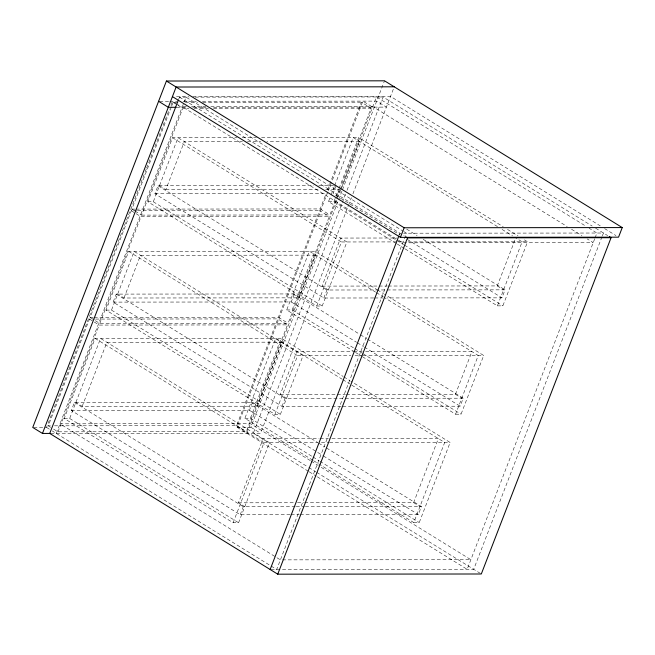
<?xml version="1.0" encoding="UTF-8"?>
<svg xmlns="http://www.w3.org/2000/svg" width="655" height="655" viewBox="0 0 655 655"><rect width="100%" height="100%" fill="white"/><g stroke="black" fill="none" stroke-linecap="round" stroke-linejoin="round"><path stroke-width="0.49" stroke-dasharray="3.27 2.46" d="M33.741 427.437L46.562 427.428L146.286 168.998M146.646 168.048L169.465 108.918M170.939 105.103L172.404 101.296L175.646 103.293M50.697 427.322L48.273 425.824L89.465 319.067L94.582 319.067M92.511 318.969L90.079 317.47L131.278 210.714L136.396 210.714M134.324 210.615L131.892 209.117L171.25 107.125M171.618 106.167L173.084 102.36L179.224 102.352M178.758 99.061L179.486 97.153L189.09 97.145M56.273 433.422L186.036 97.145L402.972 231.059M57.984 431.817L99.175 325.068L287.471 324.888L246.28 431.645L57.984 431.817L51.508 427.821M99.797 323.464L140.989 216.707L329.285 216.535L288.085 323.292L99.797 323.464L93.321 319.468M135.135 211.115L141.603 215.11L182.802 108.353L188.935 108.345M64.223 418.471L69.676 418.471L100.567 338.406L269.467 442.665L238.576 522.731L233.123 522.731L64.223 418.471L95.114 338.406L281.232 338.234L343.048 376.396M106.036 310.118L111.489 310.11L134.144 251.397L303.044 355.657L280.389 414.378L274.936 414.378L106.036 310.118L128.691 251.405L314.801 251.233L376.617 289.387M147.842 201.765L153.295 201.756L178.013 137.706L346.913 241.965L322.194 306.016L316.742 306.024L147.842 201.765L172.56 137.714L237.094 137.648M290.083 514.674L240.213 514.724L71.313 410.464L74.4 402.457L252.519 402.293L317.814 442.6M341.058 406.313L282.018 406.37L113.118 302.111L116.213 294.103L294.324 293.939L359.628 334.247M373.702 297.968L323.832 298.017L154.932 193.749L158.019 185.75L313.745 185.602M82.186 406.362L106.904 342.311L282.108 342.156L257.399 406.206L82.186 406.362L75.857 402.457M124 298.009L140.473 255.311L315.685 255.147L299.204 297.845L124 298.009L117.663 294.103M159.476 185.742L165.813 189.655L184.35 141.611L242.407 141.562M54.414 425.816L236.57 425.652L277.761 318.895L287.471 324.888M94.173 317.462L278.375 317.298L319.566 210.542L329.285 216.535M135.986 209.109L320.189 208.937L326.075 193.692M327.541 189.876L361.38 102.188L371.09 108.181L340.936 186.339M308.366 471.281L237.036 427.248L327.926 191.71M328.294 190.752L362.886 101.116L372.597 107.109M312.795 460.228L244.88 418.308L275.78 338.242L341.943 379.089M354.601 351.874L286.694 309.954L309.348 251.233L375.52 292.081M396.414 243.513L328.507 201.593L330.685 195.943M331.053 195.002L334.32 186.528M334.689 185.586L353.225 137.542L497.743 226.753M71.313 410.464L249.424 410.3L252.519 402.293M113.118 302.111L291.238 301.947L294.324 293.939M336.138 185.586L333.051 193.585L400.09 234.973M244.88 418.308L250.333 418.299L281.232 338.234M286.694 309.954L292.146 309.946L314.801 251.233M328.507 201.593L333.96 201.593L338.684 189.344M339.044 188.403L358.678 137.542L503.196 226.753M141.603 215.11L329.899 214.938L340.567 187.289M246.747 433.25L341.32 188.165M341.591 187.469L376.51 96.973L585.644 226.065M341.018 189.492L359.554 141.455L266.855 141.537M237.036 427.248L250.849 427.24L342.106 190.744M342.475 189.786L384.526 80.819M345.562 194.134L253.297 433.242L307.965 466.99M347.027 190.318L383.052 96.965L592.185 226.057M50.664 433.43L260.567 433.233L348.141 206.276M348.509 205.318L351.448 197.695M352.922 193.88L393.565 88.564M244.757 506.716L238.42 502.803L263.138 438.752L319.165 438.703M286.562 398.363L280.234 394.449L296.707 351.751L352.734 351.694M328.376 290.001L322.039 286.096L340.575 238.06L396.602 238.002M233.123 522.731L264.014 442.665L317.348 442.616M274.936 414.378L297.591 355.665L350.916 355.616M316.742 306.024L341.46 241.973L403.955 241.908M240.213 514.724L243.3 506.716L295.209 506.667M282.018 406.37L285.113 398.363L463.224 398.199L460.137 406.206L342.074 406.313M323.832 298.017L326.919 290.009L505.038 289.846L501.951 297.853L386.933 297.951M399.165 235.12L399.902 233.213M304.632 502.745L413.632 502.647L438.342 438.596L329.35 438.694M346.446 394.392L455.438 394.294L471.919 351.588L362.919 351.686M388.251 286.03L497.251 285.932L515.428 238.838M313.663 460.768L413.78 522.567L444.68 442.502L350.654 384.46M362.436 356.705L455.593 414.214L478.248 355.501L384.223 297.452M405.118 248.892L497.407 305.86L522.125 241.801L515.788 237.896M300.26 514.666L418.324 514.56L421.419 506.552L325.65 447.439M413.78 522.567L419.233 522.567L450.132 442.493L350.883 381.235M455.593 414.214L461.046 414.206L483.701 355.493L384.452 294.226M497.407 305.86L502.86 305.852L527.578 241.801L523.222 239.108M594.715 238.748L467.162 569.31L317.036 476.635M595.084 237.79L596.926 233.033L589.115 228.21M601.994 236.832L473.704 569.301L271.08 569.49M602.363 235.882L603.468 233.024L403.644 233.205M176.506 96.621L188.73 96.612M192.807 96.604L390.527 96.424L600.267 225.893M195.198 97.136L383.052 96.965M159.615 101.304L168.785 101.296M169.809 101.296L176.94 101.288M183.056 101.279L196.303 101.271M202.42 101.263L376.699 101.107L386.409 107.101L213.153 107.256M185.365 102.344L197.646 102.336M202.763 102.327L361.38 102.188M186.397 106.749L182.327 106.757L402.743 242.817L593.217 242.637L587.142 238.887M191.489 106.749L205.752 106.732M210.844 106.724L372.801 106.577L567.181 226.565M176.457 107.289L187.674 107.281M192.766 107.281L206.014 107.264M194.052 108.345L208.38 108.329M213.497 108.329L371.09 108.181M242.186 137.648L256.449 137.632M261.541 137.632L358.678 137.542M247.5 141.554L260.747 141.546M318.838 185.594L335.123 185.586M165.813 189.655L319.624 189.516M325.74 189.508L340.002 189.492M154.932 193.749L326.943 193.593M131.892 209.117L134.963 209.109M137.419 210.705L319.566 210.542M408.032 241.908L527.578 241.801M322.039 286.096L378.066 286.047M379.089 286.047L387.236 286.038M374.726 297.968L382.864 297.959M90.079 317.47L93.149 317.462M95.605 319.067L277.761 318.895M353.757 351.694L361.904 351.686M354.994 355.608L362.125 355.599M363.14 355.599L483.701 355.493M280.234 394.449L336.261 394.4M337.276 394.4L345.422 394.392M48.273 425.824L50.32 425.824M320.18 438.703L328.327 438.694M321.425 442.616L328.556 442.608M329.571 442.608L450.132 442.493M238.42 502.803L293.432 502.753M297.501 502.753L303.617 502.745M296.224 506.667L304.37 506.659M305.386 506.659L421.419 506.552M291.098 514.674L299.245 514.666M282.436 559.869L470.871 559.697L319.01 465.959M604.614 228.579L615.929 235.563M595.657 228.202L607.693 235.628M571.52 229.25L581.935 235.677M507.551 229.438L517.999 235.89M502.098 229.447L512.546 235.89M406.657 229.111L417.104 235.563M423.204 239.321L505.038 289.846M497.251 285.932L503.589 289.846M403.84 231.6L406.444 233.205L276.688 569.482L52.228 430.925M179.486 97.153L404.127 235.816M407.05 239.272L501.951 297.853M176.457 103.793L182.123 107.289M333.96 201.593L395.776 239.746M396.643 240.287L403.611 244.585M404.479 245.126L502.86 305.852M173.084 102.36L177.137 104.857M177.939 105.357L182.802 108.353M397.282 244.053L404.25 248.351M320.189 208.937L329.899 214.938M172.56 137.706L341.46 241.973M377.485 289.928L383.584 293.686M376.388 292.621L383.355 296.92M158.019 185.75L326.919 290.009M153.295 201.756L322.194 306.016M360.496 334.779L366.587 338.545M367.463 339.085L463.224 398.199M292.875 293.939L299.204 297.845M455.438 394.294L461.775 398.199M291.238 301.947L356.533 342.254M357.409 342.786L363.5 346.552M364.368 347.084L460.137 406.206M131.278 210.714L135.323 213.211M136.134 213.71L140.989 216.707M292.146 309.946L353.962 348.108M354.83 348.64L361.797 352.939M362.665 353.479L461.046 414.206M355.477 352.406L361.568 356.173M278.375 317.298L288.085 323.292M343.916 376.928L350.007 380.694M342.819 379.622L349.778 383.92M128.691 251.405L297.591 355.665M116.213 294.103L285.113 398.363M111.489 310.11L280.389 414.378M318.682 443.14L324.782 446.898M251.061 402.293L257.399 406.206M413.632 502.647L419.961 506.552M249.424 410.3L322.563 455.446M323.431 455.978L418.324 514.56M250.333 418.299L312.148 456.461M313.024 456.993L319.116 460.76M319.984 461.3L419.233 522.567M89.465 319.067L93.509 321.564M94.32 322.063L99.175 325.068M310.331 460.596L250.456 423.638L59.982 423.81L276.058 557.192M311.199 461.136L318.142 465.418M250.849 427.24L260.567 433.233M308.832 467.523L315.776 471.805M316.643 472.345L481.31 573.993M236.57 425.652L246.28 431.645M95.114 338.406L264.014 442.665M309.234 471.813L316.168 476.103M74.4 402.457L243.3 506.716M69.676 418.471L238.576 522.731M276.926 557.733L280.397 559.869M46.562 427.428L51.417 430.425"/><path stroke-width="0.98" d="M172.429 96.621L400.442 237.372L618.541 237.175L622.25 227.572L384.526 80.819L166.419 81.023L32.75 427.437L42.46 433.438L50.353 433.43M42.46 433.438L176.13 87.017L394.236 86.812M178.389 100.01L49.731 433.43L277.745 574.181L481.31 573.993L611.066 237.716L609.379 236.676M270.147 569.49L398.805 236.07M400.442 237.372L404.151 227.768L622.25 227.572M277.745 574.181L407.508 237.904L611.066 237.716M176.203 107.289L168.31 107.297L158.592 101.304M166.419 81.023L404.151 227.768M405.813 236.864L407.508 237.904"/></g></svg>
